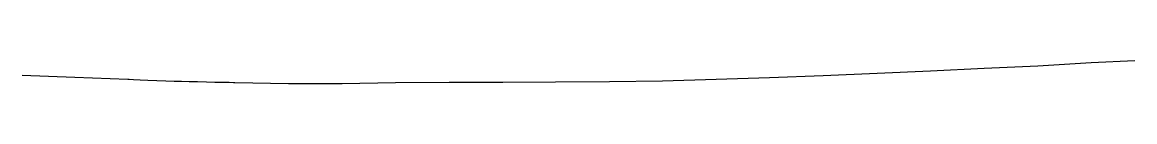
# Model space of a CAD drawing. Extents: x 0 to 210, y 34 to 265.
# Drawn here: x 0.2 to 208.2, y 34 to 38.3 of the extents above.
import ezdxf

# ---------------------------------------------------------------- set-up
doc = ezdxf.new("R2010")
doc.units = 0
doc.layers.add('Ebene_2', color=7, linetype='CONTINUOUS')

msp = doc.modelspace()

# ---------------------------------------------------------------- linework, layer by layer
at = {"layer": 'Ebene_2', "color": 7}
for p, q in [((190.046452, 37.310818), (200.024515, 37.916627)), ((200.024515, 37.916627), (208.185145, 38.308623)), ((208.185145, 38.308623), (208.185145, 38.308623)), ((0.249452, 35.546847), (10.08497, 35.154852)), ((139.906688, 35.10139), (149.956023, 35.511202)), ((149.956023, 35.511202), (160.023175, 35.921017)), ((160.023175, 35.921017), (170.019057, 36.384282)), ((170.019057, 36.384282), (180.032753, 36.865369)), ((180.032753, 36.865369), (190.046452, 37.310818)), ((10.08497, 35.154852), (19.956125, 34.780673)), ((40.00134, 34.192683), (50.032855, 33.978865)), ((50.032855, 33.978865), (60.046554, 33.978865)), ((60.046554, 33.978865), (70.024617, 34.157046)), ((70.024617, 34.157046), (80.020496, 34.263952)), ((80.020496, 34.263952), (90.052014, 34.228319)), ((90.052014, 34.228319), (99.923168, 34.299591)), ((99.923168, 34.299591), (109.99032, 34.370852)), ((109.99032, 34.370852), (119.932746, 34.513397)), ((119.932746, 34.513397), (129.964265, 34.816301)), ((129.964265, 34.816301), (139.906688, 35.10139))]:
    msp.add_line(p, q, dxfattribs=at)
for points in [[(19.956125, 34.780673), (19.956125, 34.780673), (26.700118, 34.504329), (30.041094, 34.406497)], [(30.041094, 34.406497), (33.382069, 34.308665), (40.00134, 34.192683), (40.00134, 34.192683)]]:
    msp.add_open_spline(points, degree=3, dxfattribs=at)

doc.saveas('drawing.dxf')
